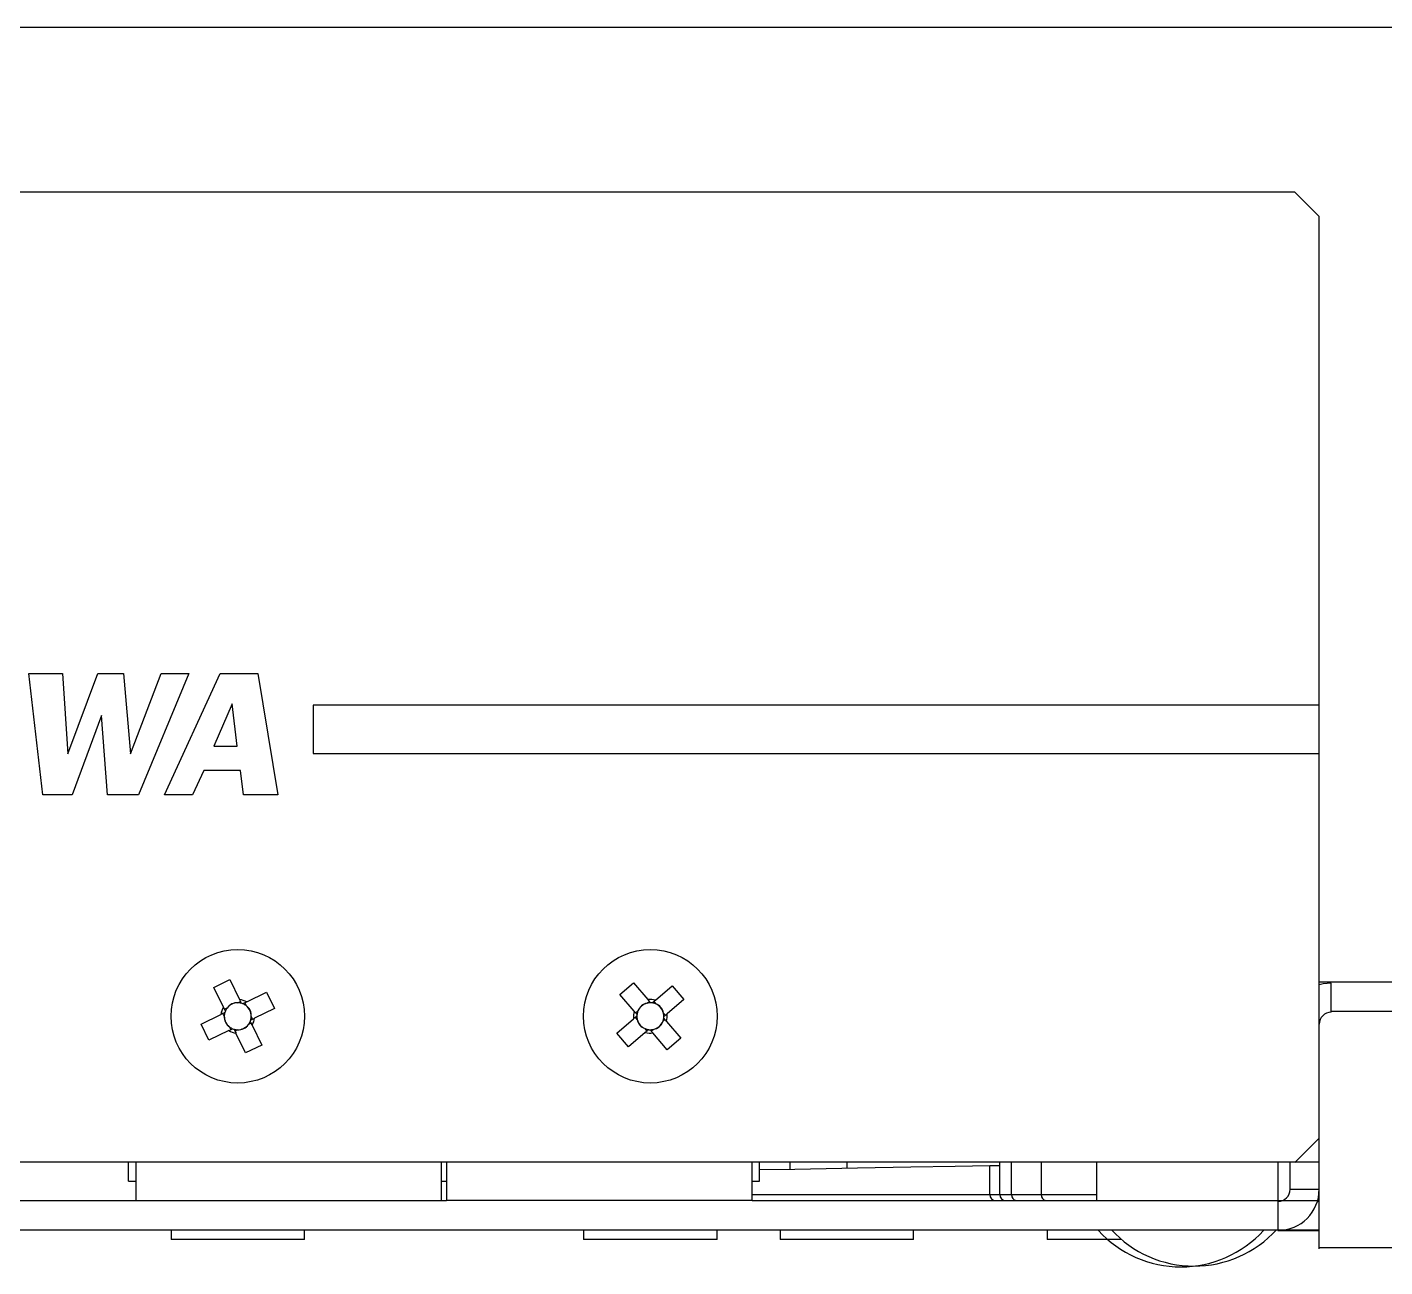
# Model space of a CAD drawing. Header units: millimetres. Extents: x 11355 to 11505, y 8083 to 8171.
# Drawn here: x 11498.552 to 11500.748, y 8162.362 to 8164.369 of the extents above; entities that cross this region are included whole.
import ezdxf

# ---------------------------------------------------------------- set-up
doc = ezdxf.new("R2010")
doc.units = ezdxf.units.MM
for name, color, linetype in [('ODF', 7, 'Continuous'), ('Rack - Base 15U', 7, 'Continuous'), ('Rack - Base 45U', 7, 'Continuous')]:
    doc.layers.add(name, color=color, linetype=linetype)

# ---------------------------------------------------------------- blocks, each defined once
blk = doc.blocks.new('ODF - Furukawa')
at = {"layer": 'ODF'}
blk.add_line((2429.3876, 1400.5634), (2412.8414, 1400.5634), dxfattribs=at)
at = {"layer": 'ODF', "color": 7, "linetype": 'Continuous'}
for p, q in [((2429.4268, 1400.5241), (2429.3876, 1400.5634)), ((2429.4268, 1399.7323), (2429.4268, 1400.5241)), ((2427.3621, 1399.5885), (2427.3394, 1399.7847)), ((2427.3394, 1399.7847), (2427.3939, 1399.7847)), ((2427.3939, 1399.7847), (2427.4025, 1399.6546)), ((2427.4025, 1399.6546), (2427.451, 1399.7847)), ((2427.451, 1399.7847), (2427.4925, 1399.7847)), ((2427.4925, 1399.7847), (2427.5042, 1399.6549)), ((2427.5042, 1399.6549), (2427.5538, 1399.7847)), ((2427.5985, 1399.7847), (2427.517, 1399.5885)), ((2427.5538, 1399.7847), (2427.5985, 1399.7847)), ((2427.5592, 1399.5885), (2427.6492, 1399.7847)), ((2427.6492, 1399.7847), (2427.7101, 1399.7847)), ((2427.7101, 1399.7847), (2427.7424, 1399.5885)), ((2427.6682, 1399.7353), (2427.6389, 1399.667)), ((2427.6766, 1399.667), (2427.6682, 1399.7353)), ((2427.7992, 1399.7336), (2427.7992, 1399.6551)), ((2429.4268, 1399.7336), (2427.7992, 1399.7336)), ((2427.4573, 1399.7166), (2427.4096, 1399.5885)), ((2427.4667, 1399.5885), (2427.4573, 1399.7166)), ((2429.4268, 1399.6538), (2429.4268, 1399.7323)), ((2427.6389, 1399.667), (2427.6766, 1399.667)), ((2427.7992, 1399.6551), (2429.4268, 1399.6551)), ((2429.4268, 1399.0324), (2429.4268, 1399.6538)), ((2427.6225, 1399.6277), (2427.6043, 1399.5885)), ((2427.6818, 1399.6277), (2427.6225, 1399.6277)), ((2427.6869, 1399.5885), (2427.6818, 1399.6277)), ((2427.4096, 1399.5885), (2427.3621, 1399.5885)), ((2427.517, 1399.5885), (2427.4667, 1399.5885)), ((2427.6043, 1399.5885), (2427.5592, 1399.5885)), ((2427.7424, 1399.5885), (2427.6869, 1399.5885)), ((2427.6388, 1399.2766), (2427.6649, 1399.2892)), ((2427.6543, 1399.2444), (2427.6388, 1399.2766)), ((2427.6649, 1399.2892), (2427.6805, 1399.2571)), ((2428.2956, 1399.2653), (2428.3178, 1399.2842)), ((2428.3178, 1399.2842), (2428.3409, 1399.257)), ((2428.3531, 1399.256), (2428.3803, 1399.2792)), ((2428.3803, 1399.2792), (2428.3991, 1399.2571)), ((2430.4608, 1399.2849), (2429.4268, 1399.2849)), ((2429.4464, 1399.2365), (2429.4464, 1399.2836)), ((2427.6777, 1399.2517), (2427.6821, 1399.2538)), ((2427.6888, 1399.2515), (2427.6909, 1399.2472)), ((2427.692, 1399.2531), (2427.7242, 1399.2687)), ((2427.7242, 1399.2687), (2427.7368, 1399.2426)), ((2428.3188, 1399.2381), (2428.2956, 1399.2653)), ((2428.3396, 1399.2511), (2428.3433, 1399.2542)), ((2428.3503, 1399.2537), (2428.3535, 1399.25)), ((2428.3991, 1399.2571), (2428.3719, 1399.2339)), ((2427.6182, 1399.2173), (2427.6503, 1399.2329)), ((2427.6557, 1399.2301), (2427.6536, 1399.2345)), ((2427.6559, 1399.2412), (2427.6603, 1399.2433)), ((2427.6994, 1399.2297), (2427.7015, 1399.2254)), ((2427.7368, 1399.2426), (2427.7047, 1399.227)), ((2428.3237, 1399.2246), (2428.3206, 1399.2283)), ((2428.3212, 1399.2354), (2428.3248, 1399.2385)), ((2428.3661, 1399.2352), (2428.3692, 1399.2315)), ((2430.4608, 1399.2378), (2429.4464, 1399.2378)), ((2427.6309, 1399.1912), (2427.6182, 1399.2173)), ((2427.663, 1399.2067), (2427.6309, 1399.1912)), ((2427.6663, 1399.2083), (2427.6642, 1399.2126)), ((2427.6773, 1399.2081), (2427.673, 1399.206)), ((2427.6991, 1399.2187), (2427.6948, 1399.2166)), ((2427.7007, 1399.2154), (2427.7163, 1399.1833)), ((2428.2906, 1399.2028), (2428.3178, 1399.226)), ((2428.3394, 1399.2062), (2428.3363, 1399.2099)), ((2428.3502, 1399.2087), (2428.3465, 1399.2056)), ((2428.3686, 1399.2245), (2428.365, 1399.2213)), ((2428.371, 1399.2217), (2428.3941, 1399.1945)), ((2427.6902, 1399.1706), (2427.6746, 1399.2027)), ((2428.3095, 1399.1807), (2428.2906, 1399.2028)), ((2428.3367, 1399.2038), (2428.3095, 1399.1807)), ((2428.372, 1399.1757), (2428.3489, 1399.2029)), ((2428.3941, 1399.1945), (2428.372, 1399.1757)), ((2427.7163, 1399.1833), (2427.6902, 1399.1706)), ((2429.3876, 1398.9931), (2429.4268, 1399.0324)), ((2429.4268, 1398.95), (2429.4268, 1399.0324)), ((2412.8034, 1398.9944), (2429.4268, 1398.9944)), ((2427.5009, 1398.963), (2427.5009, 1398.9944)), ((2427.5127, 1398.9944), (2427.5127, 1398.9316)), ((2428.0073, 1398.9316), (2428.0073, 1398.9944)), ((2428.0151, 1398.9944), (2428.0151, 1398.9316)), ((2428.5098, 1398.9316), (2428.5098, 1398.9944)), ((2428.5215, 1398.963), (2428.5215, 1398.9944)), ((2428.5706, 1398.9944), (2428.5706, 1398.9825)), ((2428.8939, 1398.9414), (2428.8939, 1398.9882)), ((2428.9102, 1398.9414), (2428.9102, 1398.9944)), ((2429.0672, 1398.9316), (2429.0672, 1398.9944)), ((2429.3601, 1398.9931), (2429.3601, 1398.9303)), ((2429.3797, 1398.95), (2429.3797, 1398.9931)), ((2427.5009, 1398.963), (2427.5127, 1398.963)), ((2428.0073, 1398.963), (2428.0151, 1398.963)), ((2428.5098, 1398.963), (2428.5215, 1398.963)), ((2429.3797, 1398.95), (2429.4268, 1398.95)), ((2429.4268, 1398.8538), (2429.4268, 1398.95)), ((2414.7387, 1398.9316), (2428.0151, 1398.9316)), ((2427.5127, 1398.9316), (2428.0073, 1398.9316)), ((2428.5098, 1398.9316), (2428.0151, 1398.9316)), ((2428.5098, 1398.9316), (2429.0672, 1398.9316)), ((2428.8939, 1398.9414), (2428.9102, 1398.9414)), ((2428.9102, 1398.9414), (2428.9293, 1398.9414)), ((2428.9293, 1398.9414), (2428.9771, 1398.9414)), ((2429.0672, 1398.9316), (2429.4268, 1398.9316)), ((2429.3601, 1398.9303), (2429.3601, 1398.8832)), ((2429.4268, 1398.9303), (2429.4239, 1398.9303)), ((2412.8034, 1398.8845), (2429.4268, 1398.8845)), ((2427.5696, 1398.8845), (2427.5696, 1398.8688)), ((2427.7855, 1398.8688), (2427.7855, 1398.8845)), ((2428.2369, 1398.8845), (2428.2369, 1398.8688)), ((2428.4528, 1398.8688), (2428.4528, 1398.8845)), ((2428.5549, 1398.8845), (2428.5549, 1398.8688)), ((2428.7708, 1398.8688), (2428.7708, 1398.8845)), ((2428.9867, 1398.8845), (2428.9867, 1398.8688)), ((2429.3601, 1398.8832), (2429.4268, 1398.8832)), ((2427.7679, 1398.8688), (2427.5696, 1398.8688)), ((2427.7855, 1398.8688), (2427.7679, 1398.8688)), ((2428.4353, 1398.8688), (2428.2369, 1398.8688)), ((2428.4528, 1398.8688), (2428.4353, 1398.8688)), ((2428.6629, 1398.8688), (2428.5549, 1398.8688)), ((2428.7708, 1398.8688), (2428.6629, 1398.8688)), ((2429.107, 1398.8688), (2428.9867, 1398.8688)), ((2429.8602, 1398.855), (2429.4268, 1398.855))]:
    blk.add_line(p, q, dxfattribs=at)
at = {"layer": 'ODF', "color": 8, "linetype": 'Continuous'}
for p, q in [((2428.6629, 1398.9944), (2428.6629, 1398.9842)), ((2428.9293, 1398.9414), (2428.9293, 1398.9944)), ((2428.9771, 1398.9944), (2428.9771, 1398.9414)), ((2428.5098, 1398.9414), (2428.8939, 1398.9414)), ((2428.9771, 1398.9414), (2429.0672, 1398.9414))]:
    blk.add_line(p, q, dxfattribs=at)
at = {"layer": 'ODF', "color": 7, "linetype": 'Continuous', "flags": 128}
for points in [[(2429.4464, 1399.2836), (2429.4334, 1399.2824), (2429.4268, 1399.2807)], [(2428.5215, 1398.9817), (2428.5786, 1398.9827), (2428.6797, 1398.9844), (2428.7663, 1398.986), (2428.8379, 1398.9872), (2428.8939, 1398.9882)], [(2428.8939, 1398.9882), (2428.9029, 1398.9883), (2428.9084, 1398.9884), (2428.9102, 1398.9885)]]:
    blk.add_lwpolyline(points, dxfattribs=at)
at = {"layer": 'ODF', "color": 7, "linetype": 'Continuous'}
for centre in [(2427.6775, 1399.2299), (2428.3449, 1399.2299)]:
    blk.add_circle(centre, 0.108, dxfattribs=at)
for centre, radius, start, end in [((2427.6775, 1399.2299), 0.0218, 89.44, 142.3163), ((2427.6775, 1399.2299), 0.0218, 74.1599, 89.44), ((2427.6775, 1399.2299), 0.0273, 57.9638, 83.7924), ((2427.6775, 1399.2299), 0.0218, 67.5963, 74.1599), ((2427.6775, 1399.2299), 0.0218, 52.3163, 67.5963), ((2428.3449, 1399.2299), 0.0218, 103.9931, 156.8695), ((2428.3449, 1399.2299), 0.0218, 88.7131, 103.9931), ((2428.3449, 1399.2299), 0.0273, 72.517, 98.3456), ((2428.3449, 1399.2299), 0.0218, 82.1495, 88.7131), ((2428.3449, 1399.2299), 0.0218, 66.8695, 82.1495), ((2428.3449, 1399.2299), 0.0218, 13.9931, 66.8695), ((2427.6775, 1399.2299), 0.0273, 147.9638, 173.7924), ((2427.6775, 1399.2299), 0.0218, 164.1599, 179.44), ((2427.6775, 1399.2299), 0.0218, 179.44, 232.3163), ((2427.6775, 1399.2299), 0.0218, 157.5963, 164.1599), ((2427.6775, 1399.2299), 0.0218, 142.3163, 157.5963), ((2427.6775, 1399.2299), 0.0218, 359.44, 52.3163), ((2427.6775, 1399.2299), 0.0218, 344.1599, 359.44), ((2428.3449, 1399.2299), 0.0273, 162.517, 188.3456), ((2428.3449, 1399.2299), 0.0218, 172.1495, 178.7131), ((2428.3449, 1399.2299), 0.0218, 178.7131, 193.9931), ((2428.3449, 1399.2299), 0.0218, 156.8695, 172.1495), ((2428.3449, 1399.2299), 0.0218, 358.7131, 13.9931), ((2428.3449, 1399.2299), 0.0218, 352.1495, 358.7131), ((2428.3449, 1399.2299), 0.0273, 342.517, 8.3456), ((2429.4464, 1399.2169), 0.0196, 90, 180), ((2427.6775, 1399.2299), 0.0273, 237.9638, 263.7924), ((2427.6775, 1399.2299), 0.0218, 232.3163, 247.5963), ((2427.6775, 1399.2299), 0.0218, 247.5963, 254.1599), ((2427.6775, 1399.2299), 0.0218, 254.1599, 269.44), ((2427.6775, 1399.2299), 0.0218, 269.44, 322.3163), ((2427.6775, 1399.2299), 0.0218, 322.3163, 337.5963), ((2427.6775, 1399.2299), 0.0218, 337.5963, 344.1599), ((2427.6775, 1399.2299), 0.0273, 327.9638, 353.7924), ((2428.3449, 1399.2299), 0.0218, 193.9931, 246.8695), ((2428.3449, 1399.2299), 0.0218, 246.8695, 262.1495), ((2428.3449, 1399.2299), 0.0218, 262.1495, 268.7131), ((2428.3449, 1399.2299), 0.0218, 268.7131, 283.9931), ((2428.3449, 1399.2299), 0.0218, 283.9931, 336.8695), ((2428.3449, 1399.2299), 0.0218, 336.8695, 352.1495), ((2428.3449, 1399.2299), 0.0273, 252.517, 278.3456), ((2429.3601, 1398.95), 0.0667, 270, 0), ((2429.3601, 1398.95), 0.0196, 270, 0), ((2428.9036, 1398.9412), 0.00966, 179.0895, 269.0589), ((2428.92, 1398.9414), 0.00981, 180, 270), ((2428.9381, 1398.9403), 0.00887, 173.2197, 261.0257), ((2428.986, 1398.9405), 0.00899, 174.3002, 262.8449), ((2429.2031, 1399.005), 0.1807, 222.3881, 317.6119), ((2429.2242, 1399.0063), 0.1807, 222.3881, 317.6119)]:
    blk.add_arc(centre, radius, start, end, dxfattribs=at)
for centre, major_axis, start_param, end_param in [((2427.6763, 1399.2324), (-0.0085, 0.0175), 5.754796, 6.811574), ((2428.3431, 1399.232), (-0.0126, 0.0148), 5.754796, 6.811574), ((2428.347, 1399.2317), (0.0148, 0.0126), 5.754796, 6.811574), ((2427.6751, 1399.2287), (0.0175, 0.0085), 2.613204, 3.669982), ((2427.68, 1399.2311), (0.0175, 0.0085), 5.754796, 6.811574), ((2427.6787, 1399.2275), (-0.0085, 0.0175), 2.613204, 3.669982), ((2428.3428, 1399.2282), (0.0148, 0.0126), 2.613204, 3.669982), ((2428.3467, 1399.2278), (-0.0126, 0.0148), 2.613204, 3.669982)]:
    blk.add_ellipse(centre, major_axis=major_axis, ratio=0.990116, start_param=start_param, end_param=end_param, dxfattribs=at)
for points, knots in [([(2427.6835, 1399.2509), (2427.6832, 1399.2515), (2427.6823, 1399.2534), (2427.6813, 1399.2554), (2427.6806, 1399.2569), (2427.6805, 1399.2571)], [0, 0, 0, 0, 0.244562, 0.873527, 1, 1, 1, 1]), ([(2427.692, 1399.2531), (2427.6918, 1399.253), (2427.6903, 1399.2523), (2427.6883, 1399.2513), (2427.6864, 1399.2504), (2427.6858, 1399.2501)], [0, 0, 0, 0, 0.126473, 0.755438, 1, 1, 1, 1]), ([(2428.3454, 1399.2517), (2428.345, 1399.2522), (2428.3436, 1399.2538), (2428.3422, 1399.2555), (2428.3411, 1399.2568), (2428.3409, 1399.257)], [0, 0, 0, 0, 0.244562, 0.873527, 1, 1, 1, 1]), ([(2428.3531, 1399.256), (2428.3529, 1399.2558), (2428.3516, 1399.2548), (2428.3499, 1399.2533), (2428.3483, 1399.2519), (2428.3479, 1399.2515)], [0, 0, 0, 0, 0.126473, 0.755438, 1, 1, 1, 1]), ([(2427.6565, 1399.2359), (2427.656, 1399.2356), (2427.6541, 1399.2347), (2427.6521, 1399.2337), (2427.6506, 1399.233), (2427.6503, 1399.2329)], [0, 0, 0, 0, 0.244562, 0.873527, 1, 1, 1, 1]), ([(2427.6543, 1399.2444), (2427.6545, 1399.2442), (2427.6552, 1399.2427), (2427.6562, 1399.2407), (2427.6571, 1399.2388), (2427.6574, 1399.2382)], [0, 0, 0, 0, 0.126473, 0.755438, 1, 1, 1, 1]), ([(2428.3231, 1399.2304), (2428.3226, 1399.23), (2428.321, 1399.2287), (2428.3193, 1399.2272), (2428.318, 1399.2261), (2428.3178, 1399.226)], [0, 0, 0, 0, 0.244562, 0.873527, 1, 1, 1, 1]), ([(2428.3188, 1399.2381), (2428.319, 1399.2379), (2428.32, 1399.2367), (2428.3215, 1399.235), (2428.3229, 1399.2334), (2428.3233, 1399.2329)], [0, 0, 0, 0, 0.126473, 0.755438, 1, 1, 1, 1]), ([(2428.3667, 1399.2294), (2428.3672, 1399.2298), (2428.3688, 1399.2312), (2428.3705, 1399.2326), (2428.3717, 1399.2337), (2428.3719, 1399.2339)], [0, 0, 0, 0, 0.244562, 0.873527, 1, 1, 1, 1]), ([(2427.663, 1399.2067), (2427.6633, 1399.2069), (2427.6648, 1399.2076), (2427.6668, 1399.2086), (2427.6687, 1399.2095), (2427.6692, 1399.2097)], [0, 0, 0, 0, 0.126473, 0.755438, 1, 1, 1, 1]), ([(2427.6716, 1399.2089), (2427.6718, 1399.2084), (2427.6728, 1399.2065), (2427.6737, 1399.2045), (2427.6745, 1399.203), (2427.6746, 1399.2027)], [0, 0, 0, 0, 0.244562, 0.873527, 1, 1, 1, 1]), ([(2427.7007, 1399.2154), (2427.7006, 1399.2157), (2427.6999, 1399.2171), (2427.6989, 1399.2192), (2427.698, 1399.2211), (2427.6977, 1399.2216)], [0, 0, 0, 0, 0.126473, 0.755438, 1, 1, 1, 1]), ([(2427.6985, 1399.224), (2427.6991, 1399.2242), (2427.701, 1399.2251), (2427.703, 1399.2261), (2427.7045, 1399.2268), (2427.7047, 1399.227)], [0, 0, 0, 0, 0.244562, 0.873527, 1, 1, 1, 1]), ([(2428.3367, 1399.2038), (2428.3369, 1399.204), (2428.3381, 1399.2051), (2428.3398, 1399.2065), (2428.3415, 1399.2079), (2428.3419, 1399.2083)], [0, 0, 0, 0, 0.126473, 0.755438, 1, 1, 1, 1]), ([(2428.3444, 1399.2081), (2428.3448, 1399.2076), (2428.3462, 1399.206), (2428.3476, 1399.2043), (2428.3487, 1399.2031), (2428.3489, 1399.2029)], [0, 0, 0, 0, 0.244562, 0.873527, 1, 1, 1, 1]), ([(2428.371, 1399.2217), (2428.3708, 1399.2219), (2428.3697, 1399.2232), (2428.3683, 1399.2249), (2428.3669, 1399.2265), (2428.3665, 1399.2269)], [0, 0, 0, 0, 0.126473, 0.755438, 1, 1, 1, 1])]:
    blk.add_open_spline(points, degree=3, knots=knots, dxfattribs=at)
blk = doc.blocks.new('Rack 45U')
at = {"layer": 'Rack - Base 45U'}
blk.add_line((2306.3128, 1451.9341), (2326.6228, 1451.9341), dxfattribs=at)

msp = doc.modelspace()

# ---------------------------------------------------------------- block references
at = {"layer": 'Rack - Base 15U'}
msp.add_blockref('ODF - Furukawa', (9071.215, 6763.5379), dxfattribs=at)
at = {"layer": 'Rack - Base 45U'}
msp.add_blockref('Rack 45U', (9175.8806, 6712.4345), dxfattribs=at)

doc.saveas('drawing.dxf')
